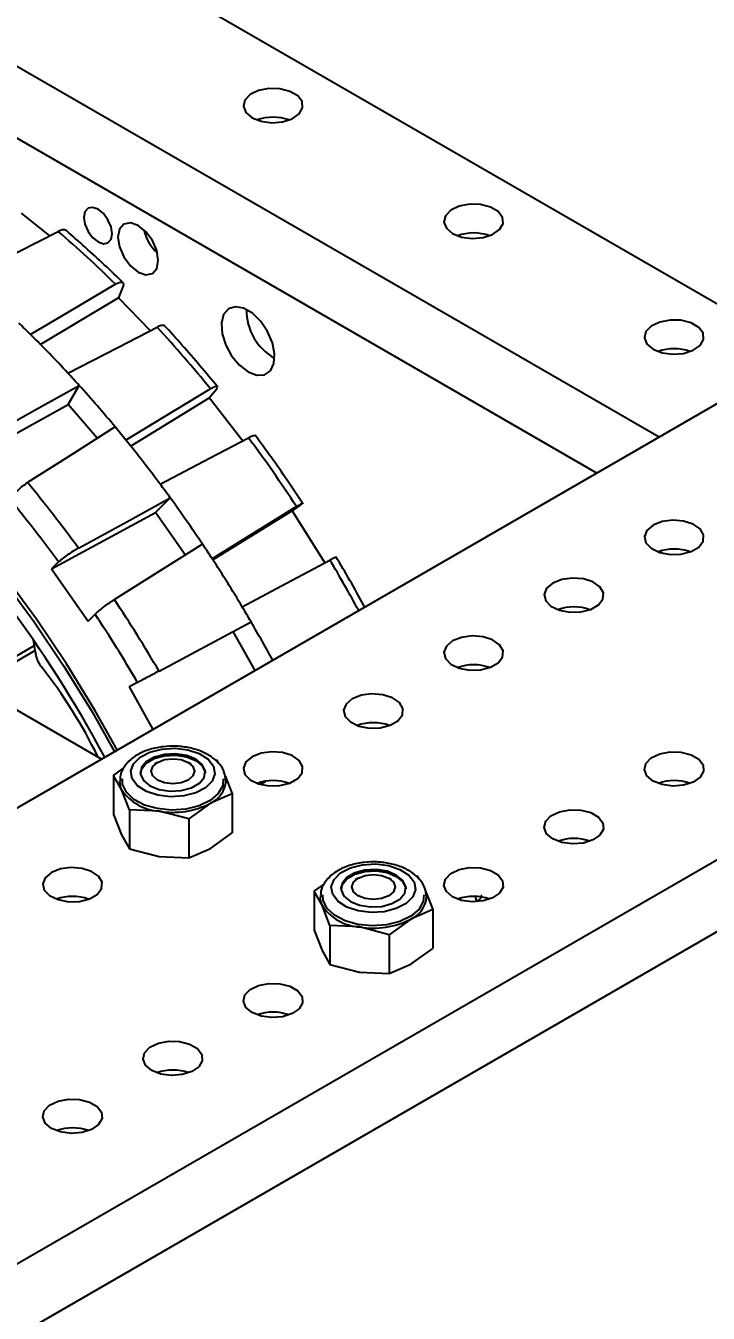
# Model space of a CAD drawing. Header units: inches. Extents: x 0 to 11, y 0 to 8.4.
# Drawn here: x 8.9217 to 9.1223, y 5.3922 to 5.7705 of the extents above; entities that cross this region are included whole.
import ezdxf

# ---------------------------------------------------------------- set-up
doc = ezdxf.new("R2010")
doc.units = ezdxf.units.IN
doc.header["$MEASUREMENT"] = 0
doc.header["$PDSIZE"] = -1
doc.layers.add('OBJ', color=50, linetype='Continuous')
doc.dimstyles.get("Standard").update_dxf_attribs({"dimtxt": 0.18, "dimasz": 0.18, "dimexe": 0.18, "dimexo": 0.0625, "dimgap": 0.09, "dimtad": 0, "dimtih": 1, "dimtoh": 1, "dimdec": 4, "dimzin": 0, "dimdsep": 46, "dimtxsty": 'Standard', "dimcen": 0.09, "dimadec": 0, "dimazin": 0, "dimtfac": 1, "dimtdec": 4, "dimtofl": 0, "dimtmove": 0, "dimatfit": 3, "dimfxl": 1, "dimtolj": 1, "dimtzin": 0, "dimarcsym": 0})

# ---------------------------------------------------------------- blocks, each defined once
blk = doc.blocks.new('*D8')
at = {"layer": 'Defpoints', "color": 0, "transparency": 16777216}
for p in [(5.711596441947764, 7.075144194756552), (5.711596441947764, 4.366810861423873), (9.602395316461589, 4.366810861423874)]:
    blk.add_point(p, dxfattribs=at)
at = {"layer": 'OBJ', "color": 0, "lineweight": -2, "transparency": 16777216}
for p, q in [((5.761596441947764, 7.075144194756552), (9.727395316461589, 7.075144194756553)), ((9.602395316461589, 6.945144194756553), (9.602395316461589, 5.843477528090212)), ((9.602395316461589, 4.496810861423874), (9.602395316461589, 5.598477528090213)), ((5.761596441947764, 4.366810861423873), (9.727395316461589, 4.366810861423874))]:
    blk.add_line(p, q, dxfattribs=at)
at = {"layer": 'OBJ', "color": 0, "transparency": 16777216}
for points in [[(9.580728649794922, 6.945144194756553), (9.624061983128255, 6.945144194756553), (9.602395316461589, 7.075144194756553)], [(9.580728649794922, 4.496810861423874), (9.624061983128255, 4.496810861423874), (9.602395316461589, 4.366810861423874)]]:
    blk.add_solid(points, dxfattribs=at)
at = {"layer": 'OBJ', "color": 0, "transparency": 16777216, "insert": (9.602395316461589, 5.720977528090209), "char_height": 0.125, "attachment_point": 5}
blk.add_mtext('\\A1;32.500000', dxfattribs=at)

msp = doc.modelspace()

# ---------------------------------------------------------------- linework, layer by layer
at = {"color": 7, "linetype": 'Continuous', "lineweight": 25}
for p, q in [((9.150253326920348, 5.674067209361233), (7.504168863112857, 6.624331543372215)), ((9.107826920049154, 5.649574966006552), (7.46174245624167, 6.59983930001753)), ((9.089558510303315, 5.639028837540935), (7.443474046495835, 6.58929317155191)), ((8.944013849074407, 5.555007693053834), (8.250461240868988, 5.955387091455765)), ((8.92041529302317, 5.715407935253169), (8.928656269723195, 5.708704429946049)), ((8.94892319909904, 5.690562788817495), (8.926042317538334, 5.676827758965937)), ((8.950180879674791, 5.693512843358795), (8.94892319909904, 5.690562788817495)), ((8.94892319909904, 5.690562788817495), (8.958287664008045, 5.680884593945541)), ((9.158209571217245, 5.678660251428183), (7.567219313547505, 4.76020112562764)), ((8.93416642799371, 5.659150747452491), (8.93741568732725, 5.664781685074735)), ((8.977528042249492, 5.663440692440337), (8.975736673260194, 5.661106771113448)), ((8.97798846969063, 5.664219457531043), (8.977528042249492, 5.663440692440337)), ((8.975736673260194, 5.661106771113448), (8.952561428339973, 5.646967223004753)), ((8.975736673260194, 5.661106771113448), (8.985516787631806, 5.648524411160309)), ((8.903668600984096, 5.642341180108116), (8.93416642799371, 5.659150747452491)), ((8.942719661889567, 5.649276200132176), (8.93416642799371, 5.659150747452491)), ((8.959867172697308, 5.627478054545985), (8.964195892164618, 5.63172023990603)), ((9.002311629225101, 5.629581761427483), (9.000041001662517, 5.627934888333505)), ((8.929325133116517, 5.610907615663357), (8.959867172697308, 5.627478054545985)), ((8.968594952160998, 5.614966216903409), (8.959867172697308, 5.627478054545985)), ((9.000041001662517, 5.627934888333505), (8.976726310446132, 5.613504510255831)), ((9.000041001662517, 5.627934888333505), (9.009591930349673, 5.612643788126082)), ((9.274292934462038, 5.611646752249402), (7.683302676792295, 4.693187626448859)), ((8.931363889475923, 5.61290561586778), (8.929325133116517, 5.610907615663357)), ((8.929325133116517, 5.610907615663357), (8.940031071281073, 5.595559959288257)), ((9.283426397052363, 5.595827131040355), (7.692436139382623, 4.677368005239813)), ((8.940031071281073, 5.595559959288257), (8.942069827640479, 5.597557959492679)), ((8.960872689940297, 5.580852135490619), (8.987922400297974, 5.595319029805304)), ((8.98908456916206, 5.581026465935283), (8.98268759146762, 5.592519314706251)), ((8.91652306774045, 5.583842222276541), (8.924107505187123, 5.588309989965685)), ((8.92453447886273, 5.586410079852829), (8.92397826585838, 5.589917905874498)), ((8.924432305689363, 5.586864721102237), (8.915932137882725, 5.581870515323253)), ((8.954577505093216, 5.577533084890791), (8.952092287174247, 5.576249872605915)), ((8.952092287174247, 5.576249872605915), (8.95907600179145, 5.56370288873494)), ((8.960431073010199, 5.554037784799824), (8.95956914659024, 5.553540043527521)), ((8.970298288795604, 5.553540043527521), (8.969436362375646, 5.554037784799824)), ((8.977691476769918, 5.554843071928295), (8.978248100008996, 5.55386326134001)), ((8.947506294698384, 5.550173913978563), (8.950449119025368, 5.552297372493477)), ((8.947506294698384, 5.550173913978563), (8.947506294698384, 5.538724601028602)), ((8.949841126657155, 5.546063965067944), (8.947506294698384, 5.550173913978563)), ((8.980270572565345, 5.55011057802716), (8.982361140687459, 5.544782434780232)), ((8.952175958615927, 5.540113276830501), (8.949841126657155, 5.546063965067944)), ((8.990660773975009, 5.547630722622862), (8.992208506860885, 5.54844472886411)), ((8.982361140687459, 5.544782434780232), (8.975982261148962, 5.542020355669195)), ((8.982361140687459, 5.544782434780232), (8.982361140687459, 5.533333121830269)), ((8.947506294698384, 5.538724601028602), (8.949841126657155, 5.532773912791159)), ((8.952175958615927, 5.540113276830501), (8.952175958615927, 5.528663963880539)), ((8.960889670113195, 5.539685776694329), (8.952175958615927, 5.540113276830501)), ((8.969603381610463, 5.537417537231334), (8.960889670113195, 5.539685776694329)), ((8.975982261148962, 5.542020355669195), (8.969603381610463, 5.537417537231334)), ((8.969603381610463, 5.537417537231334), (8.969603381610463, 5.525968224281372)), ((8.949841126657155, 5.532773912791159), (8.952175958615927, 5.528663963880539)), ((8.975982261148962, 5.528730303392408), (8.982361140687459, 5.533333121830269)), ((8.952175958615927, 5.528663963880539), (8.960889670113195, 5.526395724417544)), ((8.969603381610463, 5.525968224281372), (8.975982261148962, 5.528730303392408)), ((8.960889670113195, 5.526395724417544), (8.969603381610463, 5.525968224281372)), ((9.019356638109077, 5.520020780140545), (9.018494711689119, 5.519523038868242)), ((9.029223853894482, 5.519523038868241), (9.028361927474524, 5.520020780140545)), ((9.036617041868796, 5.520826067269016), (9.037173665107874, 5.519846256680729)), ((9.006431859797262, 5.516156909319284), (9.009374684124246, 5.518280367834197)), ((9.006431859797262, 5.516156909319284), (9.006431859797262, 5.504707596369323)), ((9.008766691756033, 5.512046960408665), (9.006431859797262, 5.516156909319284)), ((9.038951873827568, 5.516716118358395), (9.041286705786337, 5.510765430120951)), ((9.011101523714805, 5.50609627217122), (9.008766691756033, 5.512046960408665)), ((9.054246844856323, 5.51311431849042), (9.053826260420399, 5.514637230551009)), ((9.041286705786337, 5.510765430120951), (9.03490782624784, 5.508003351009915)), ((9.041286705786337, 5.510765430120951), (9.041286705786337, 5.499316117170991)), ((9.006431859797262, 5.504707596369323), (9.008766691756033, 5.498756908131878)), ((9.011101523714805, 5.50609627217122), (9.011101523714805, 5.494646959221259)), ((9.019815235212073, 5.50566877203505), (9.011101523714805, 5.50609627217122)), ((9.028528946709342, 5.503400532572054), (9.019815235212073, 5.50566877203505)), ((9.03490782624784, 5.508003351009915), (9.028528946709342, 5.503400532572054)), ((9.028528946709342, 5.503400532572054), (9.028528946709342, 5.491951219622093)), ((9.008766691756033, 5.498756908131878), (9.011101523714805, 5.494646959221259)), ((9.03490782624784, 5.49471329873313), (9.041286705786337, 5.499316117170991)), ((9.011101523714805, 5.494646959221259), (9.019815235212073, 5.492378719758263)), ((9.028528946709342, 5.491951219622093), (9.03490782624784, 5.49471329873313)), ((9.019815235212073, 5.492378719758263), (9.028528946709342, 5.491951219622093))]:
    msp.add_line(p, q, dxfattribs=at)
at = {"color": 7, "linetype": 'Continuous', "lineweight": 25, "flags": 128}
for points in [[(8.988209315906936, 5.743461152428242), (8.990862191449688, 5.742412069397985), (8.993992394979166, 5.741987060266399), (8.997177175163658, 5.742243524871764), (8.999986409791772, 5.743146826248005), (9.002040696160474, 5.744574968538894), (9.003062591512476, 5.746335073214438), (9.002914083217973, 5.748189428385128), (9.001615228145054, 5.749887593109825), (8.999341443868516, 5.751200220832604), (8.996399817554382, 5.751950033905981), (8.99318763213649, 5.75203576591954), (8.990138711054858, 5.751445838289792), (8.987664827996218, 5.750259924012036), (8.986100094575896, 5.74863818738086), (8.985655836712796, 5.74679965291466), (8.986392053893047, 5.744992624880766), (8.988209315906936, 5.743461152428242)], [(8.942951784251498, 5.706970793340093), (8.944537319701146, 5.706419675405148), (8.9458814717515, 5.70668084457433), (8.94677960543766, 5.707714540209132), (8.947094988047514, 5.709363391519631), (8.94677960543766, 5.711376375840678), (8.9458814717515, 5.713447034557142), (8.944537319701146, 5.715260128650009), (8.942951784251498, 5.71653963097938), (8.941366248801852, 5.717090748914324), (8.940022096751498, 5.716829579745143), (8.939123963065338, 5.715795884110341), (8.938808580455484, 5.714147032799842), (8.939123963065338, 5.712134048478795), (8.940022096751498, 5.710063389762331), (8.941366248801852, 5.708250295669464), (8.942951784251498, 5.706970793340093)], [(9.047134881005814, 5.709444147768962), (9.049787756548566, 5.708395064738705), (9.052917960078046, 5.707970055607119), (9.056102740262538, 5.708226520212485), (9.05891197489065, 5.709129821588726), (9.060966261259352, 5.710557963879615), (9.061988156611354, 5.71231806855516), (9.061839648316852, 5.71417242372585), (9.060540793243932, 5.715870588450547), (9.058267008967395, 5.717183216173325), (9.05532538265326, 5.717933029246701), (9.052113197235368, 5.71801876126026), (9.049064276153736, 5.717428833630512), (9.046590393095096, 5.716242919352756), (9.045025659674776, 5.714621182721581), (9.044581401811676, 5.71278264825538), (9.045317618991927, 5.710975620221486), (9.047134881005814, 5.709444147768962)], [(8.954736897271275, 5.698113281928337), (8.957003155940637, 5.697325550693323), (8.958924397271275, 5.697698848492472), (8.960208129686695, 5.699176344119816), (8.960658916563712, 5.701533102259623), (8.960208129686695, 5.704410327849172), (8.958924397271275, 5.707369989374572), (8.957003155940637, 5.709961505197978), (8.954736897271275, 5.711790340527425), (8.952470638601913, 5.712578071762437), (8.950549397271276, 5.712204773963289), (8.949265664855854, 5.710727278335945), (8.948814877978837, 5.708370520196138), (8.949265664855854, 5.705493294606589), (8.950549397271276, 5.702533633081188), (8.952470638601913, 5.699942117257784), (8.954736897271275, 5.698113281928337)], [(8.904865162586026, 5.696557610014022), (8.919641941916938, 5.704102340489432), (8.93125211925817, 5.710029690357324)], [(8.948619826600769, 5.557666667281946), (8.942038989726855, 5.569400096233088), (8.933733458217425, 5.582943759069521), (8.924897039628801, 5.596070464378949), (8.91557688007744, 5.608710175508977), (8.905822706647122, 5.620795454131865), (8.895686562073466, 5.632261820057187), (8.885222527073411, 5.643048095261546), (8.874486431801182, 5.653096730299799), (8.863535557970277, 5.662354111356244), (8.85242833323073, 5.670770846297526), (8.84122401943232, 5.678302028201042), (8.829982396436963, 5.684907474952796), (8.818763443167288, 5.690551943636373), (8.807627017593125, 5.695205318569134), (8.796632537363342, 5.698842771982426), (8.785838662786977, 5.70144489648846), (8.775302983855113, 5.70299780862713), (8.765081712973354, 5.70349322294027), (8.755229385044322, 5.702928496178169), (8.74579856650035, 5.701306641402443), (8.736839574838832, 5.698636311910056), (8.728400210156599, 5.694931755064228)], [(8.729236296252086, 5.69342963773415), (8.737608988318165, 5.697104927863121), (8.746497202209707, 5.699754161235129), (8.755853515459913, 5.701363203043883), (8.76562800808937, 5.701923468355144), (8.775768528950742, 5.701431967911067), (8.786220973977706, 5.699891324079177), (8.796929574853552, 5.697309756860915), (8.807837196559287, 5.693701040034362), (8.818885642213676, 5.689084427665184), (8.830015963578793, 5.68348455137785), (8.841168775574367, 5.676931288935271), (8.85228457312288, 5.669459604827996), (8.863304048634907, 5.661109363723534), (8.874168408440761, 5.651925117771098), (8.884819686480169, 5.64195586889662), (8.895201053576267, 5.631254807356268), (8.905257120643862, 5.619879027943419), (8.914934234214162, 5.607889225363234), (8.924180762699242, 5.59534937040014), (8.932947371868915, 5.582326368606018), (8.941187288070184, 5.568889703330143), (8.94775879166036, 5.557169602391171)], [(8.948067791363034, 5.694549066498388), (8.934103759315832, 5.686256999998516), (8.923131766383936, 5.679741248419132)], [(8.987030804604958, 5.668753307893375), (8.989575506866412, 5.667774636184346), (8.991844451152716, 5.667882726015499), (8.993591762144147, 5.669065864176441), (8.994628091582461, 5.671195839289155), (8.994841137092711, 5.674041835500209), (8.994207811888117, 5.677295444959953), (8.992796746581648, 5.680604088598473), (8.9907608519942, 5.683609223538638), (8.988320748894479, 5.685985196780209), (8.985740860315438, 5.687474534755439), (8.983300757215716, 5.687915844585252), (8.981264862628265, 5.687261303501958), (8.979853797321798, 5.685581841188185), (8.979220472117204, 5.683059453445174), (8.979433517627452, 5.679967480123758), (8.980469847065768, 5.676640984510221), (8.982217158057198, 5.673440444020186), (8.984486102343503, 5.670712686877255), (8.987030804604958, 5.668753307893375)], [(9.106060446104692, 5.675427143109683), (9.108713321647446, 5.674378060079427), (9.111843525176925, 5.673953050947841), (9.115028305361417, 5.674209515553206), (9.11783753998953, 5.675112816929447), (9.11989182635823, 5.676540959220335), (9.120913721710233, 5.67830106389588), (9.12076521341573, 5.680155419066569), (9.11946635834281, 5.681853583791267), (9.117192574066273, 5.683166211514045), (9.114250947752138, 5.683916024587423), (9.111038762334246, 5.684001756600981), (9.107989841252614, 5.683411828971233), (9.105515958193974, 5.682225914693477), (9.103951224773652, 5.680604178062302), (9.103506966910553, 5.678765643596102), (9.104243184090803, 5.676958615562206), (9.106060446104692, 5.675427143109683)], [(8.934092496045887, 5.668413310449641), (8.948763509623607, 5.675975626784622), (8.960290480020577, 5.681916891159342)], [(8.910484882064125, 5.649805607601246), (8.925566277876928, 5.658192477387455), (8.93741568732725, 5.664781685074735)], [(8.975982544516242, 5.663800698465151), (8.962070100253442, 5.655363579432062), (8.951138542325014, 5.648733971306472)], [(8.94795729964303, 5.652611592345837), (8.933555868438026, 5.643440583626306), (8.92224019847631, 5.636234316369099)], [(8.961180809259728, 5.635814345572353), (8.975741126864902, 5.643418962764282), (8.987181023627118, 5.64939357706075)], [(8.93718894594508, 5.617002381613143), (8.95231303311657, 5.625244581292189), (8.964195892164618, 5.63172023990603)], [(9.001272685074452, 5.629192266879081), (8.987393710836274, 5.620611961194701), (8.97648836252953, 5.6138699756425)], [(9.106060446104737, 5.623722788903446), (9.10424318409085, 5.622191316450922), (9.103506966910597, 5.620384288417029), (9.103951224773699, 5.618545753950827), (9.10551595819402, 5.616924017319652), (9.10798984125266, 5.615738103041896), (9.111038762334289, 5.615148175412148), (9.114250947752184, 5.615233907425707), (9.117192574066317, 5.615983720499083), (9.119466358342853, 5.617296348221862), (9.120765213415774, 5.61899451294656), (9.120913721710277, 5.620848868117249), (9.119891826358275, 5.622608972792793), (9.117837539989573, 5.624037115083683), (9.115028305361461, 5.624940416459923), (9.111843525176969, 5.625196881065288), (9.10871332164749, 5.624771871933704), (9.106060446104737, 5.623722788903446)], [(8.97366238600321, 5.618149407319613), (8.959149049602306, 5.609032620642764), (8.947745360566786, 5.601869076929635)], [(9.108631952595639, 5.615551162255419), (9.108611982191958, 5.61557521422008), (9.108149834106676, 5.61610846353987)], [(8.985307037537893, 5.599751218434079), (8.999755092392276, 5.607421566190204), (9.011106694517581, 5.613447952502845)], [(9.076597663555297, 5.606714286573808), (9.074780401541409, 5.605182814121283), (9.07404418436116, 5.603375786087388), (9.07448844222426, 5.601537251621187), (9.07605317564458, 5.599915514990013), (9.07852705870322, 5.598729600712257), (9.081575979784851, 5.598139673082508), (9.084788165202744, 5.598225405096067), (9.087729791516878, 5.598975218169445), (9.090003575793416, 5.600287845892223), (9.091302430866337, 5.60198601061692), (9.091450939160838, 5.60384036578761), (9.090429043808836, 5.605600470463155), (9.088374757440135, 5.607028612754044), (9.085565522812022, 5.607931914130284), (9.08238074262753, 5.608188378735648), (9.07925053909805, 5.607763369604064), (9.076597663555297, 5.606714286573808)], [(9.047134881005858, 5.589705784244167), (9.04531761899197, 5.588174311791643), (9.044581401811719, 5.586367283757749), (9.045025659674819, 5.584528749291548), (9.04659039309514, 5.582907012660373), (9.04906427615378, 5.581721098382617), (9.05211319723541, 5.581131170752869), (9.055325382653304, 5.581216902766427), (9.058267008967437, 5.581966715839805), (9.060540793243975, 5.583279343562584), (9.061839648316896, 5.58497750828728), (9.061988156611399, 5.586831863457969), (9.060966261259395, 5.588591968133514), (9.058911974890695, 5.590020110424404), (9.056102740262583, 5.590923411800644), (9.05291796007809, 5.591179876406009), (9.04978775654861, 5.590754867274424), (9.047134881005858, 5.589705784244167)], [(9.017672098456417, 5.572697281914527), (9.01585483644253, 5.571165809462004), (9.01511861926228, 5.569358781428109), (9.01556287712538, 5.567520246961908), (9.0171276105457, 5.565898510330734), (9.019601493604341, 5.564712596052977), (9.022650414685971, 5.564122668423229), (9.025862600103865, 5.564208400436788), (9.028804226417998, 5.564958213510166), (9.031078010694536, 5.566270841232943), (9.032376865767455, 5.56796900595764), (9.032525374061958, 5.569823361128329), (9.031503478709956, 5.571583465803874), (9.029449192341254, 5.573011608094764), (9.026639957713142, 5.573914909471005), (9.02345517752865, 5.574171374076369), (9.020324973999172, 5.573746364944784), (9.017672098456417, 5.572697281914527)], [(8.961732180025637, 5.557954161982381), (8.965581102568322, 5.558187696833747), (8.969366654568807, 5.557723185787716), (8.972718279821793, 5.556606098421914), (8.975307897895371, 5.554945783030908), (8.97688201892957, 5.552904762853268), (8.977286556990016, 5.550682827164608), (8.976481913072769, 5.548497474511267), (8.974546851330736, 5.546562622437204), (8.971670789089591, 5.545067667744332), (8.968135255360204, 5.544158947013954), (8.96428633281752, 5.543925412162587), (8.960500780817036, 5.544389923208618), (8.95714915556405, 5.545507010574421), (8.954559537490471, 5.547167325965426), (8.952985416456272, 5.549208346143065), (8.952580878395828, 5.551430281831727), (8.953385522313074, 5.553615634485067), (8.955320584055109, 5.555550486559131), (8.958196646296251, 5.557045441252003), (8.961732180025637, 5.557954161982381)], [(8.955400021725145, 5.550852419256688), (8.955718542343623, 5.552073722214094), (8.957118801143006, 5.553807239098248), (8.95946165421419, 5.555159739387465), (8.962464518899965, 5.555968091586087)], [(8.967402916485877, 5.545736747004304), (8.970405781171653, 5.546545099202926), (8.972748634242839, 5.547897599492143), (8.97414889304222, 5.549631116376298), (8.974437665692971, 5.551536562135175), (8.973580121951583, 5.553384111888873), (8.971679694249262, 5.554950923870161), (8.968965602214238, 5.556048017430416), (8.965765205401665, 5.556543066894895), (8.962464518899965, 5.55637636199203), (8.95946165421419, 5.555568009793408), (8.957118801143004, 5.554215509504191), (8.955718542343623, 5.552481992620036), (8.955429769692872, 5.550576546861159), (8.95628731343426, 5.548728997107462), (8.95818774113658, 5.547162185126174), (8.960901833171603, 5.546065091565918), (8.964102229984178, 5.545570042101438), (8.967402916485877, 5.545736747004304)], [(8.960431804519368, 5.554038207159707), (8.962497299840198, 5.554834933390376), (8.964933717692922, 5.555114706437349), (8.967370135545647, 5.554834933390376), (8.969435630866476, 5.554038207159707), (8.970815750716577, 5.552845822091623), (8.971300384359589, 5.551439308003738), (8.970815750716577, 5.550032793915855), (8.969435630866476, 5.54884040884777), (8.967370135545647, 5.548043682617101), (8.964933717692922, 5.547763909570127), (8.962497299840198, 5.548043682617101), (8.960431804519368, 5.54884040884777), (8.959051684669266, 5.550032793915856), (8.958567051026256, 5.551439308003738), (8.959051684669266, 5.552845822091623), (8.960431804519368, 5.554038207159707)], [(8.962464518899965, 5.555968091586087), (8.965765205401665, 5.556134796488953), (8.96896560221424, 5.555639747024474), (8.971679694249262, 5.554542653464217), (8.973580121951583, 5.55297584148293), (8.974437665692971, 5.551128291729232), (8.974467413660772, 5.550852419255533)], [(8.988209315906978, 5.555688779584888), (8.986392053893091, 5.554157307132364), (8.98565583671284, 5.552350279098469), (8.98610009457594, 5.550511744632269), (8.98766482799626, 5.548890008001093), (8.9901387110549, 5.547704093723338), (8.993187632136532, 5.547114166093589), (8.996399817554424, 5.547199898107148), (8.999341443868559, 5.547949711180525), (9.001615228145097, 5.549262338903303), (9.002914083218018, 5.550960503628001), (9.003062591512519, 5.552814858798691), (9.002040696160517, 5.554574963474235), (8.999986409791816, 5.556003105765124), (8.997177175163703, 5.556906407141365), (8.99399239497921, 5.55716287174673), (8.99086219144973, 5.556737862615146), (8.988209315906978, 5.555688779584888)], [(9.106060446104737, 5.548545208606439), (9.104243184090848, 5.550076681058963), (9.103506966910597, 5.551883709092857), (9.103951224773699, 5.553722243559059), (9.105515958194019, 5.555343980190233), (9.107989841252659, 5.556529894467989), (9.111038762334289, 5.557119822097737), (9.114250947752183, 5.557034090084178), (9.117192574066317, 5.556284277010801), (9.119466358342853, 5.554971649288023), (9.120765213415774, 5.553273484563325), (9.120913721710277, 5.551419129392636), (9.119891826358273, 5.549659024717092), (9.117837539989573, 5.548230882426203), (9.11502830536146, 5.547327581049961), (9.111843525176969, 5.547071116444596), (9.108713321647489, 5.547496125576182), (9.106060446104737, 5.548545208606439)], [(8.979764847863756, 5.549159792945485), (8.979590431623807, 5.547179868479261), (8.978302360259523, 5.544853723466534), (8.975931240980872, 5.542831296555144), (8.972669167770219, 5.541276432745613), (8.968780414398797, 5.540315097856661), (8.964580024537451, 5.540025173523711), (8.960408288792067, 5.540430147691973), (8.956603176382469, 5.541497211762807), (8.953472954886207, 5.54313991855127), (8.951271216232763, 5.545225185722914), (8.950176332193598, 5.547584077333052), (8.950101598143375, 5.549150944751669)], [(9.076597663555297, 5.5315367062768), (9.074780401541409, 5.533068178729322), (9.074044184361158, 5.534875206763218), (9.074488442224258, 5.536713741229419), (9.07605317564458, 5.538335477860593), (9.07852705870322, 5.539521392138349), (9.08157597978485, 5.540111319768098), (9.084788165202744, 5.540025587754538), (9.087729791516878, 5.539275774681162), (9.090003575793414, 5.537963146958383), (9.091302430866333, 5.536264982233686), (9.091450939160836, 5.534410627062996), (9.090429043808834, 5.532650522387451), (9.088374757440134, 5.531222380096563), (9.08556552281202, 5.530319078720321), (9.082380742627528, 5.530062614114957), (9.07925053909805, 5.530487623246542), (9.076597663555297, 5.5315367062768)], [(9.020657745124517, 5.523937157323101), (9.024506667667202, 5.524170692174467), (9.028292219667685, 5.523706181128437), (9.031643844920671, 5.522589093762634), (9.03423346299425, 5.520928778371629), (9.035807584028449, 5.51888775819399), (9.036212122088894, 5.516665822505328), (9.03540747817165, 5.514480469851987), (9.033472416429614, 5.512545617777923), (9.030596354188472, 5.511050663085052), (9.027060820459084, 5.510141942354673), (9.023211897916399, 5.509908407503308), (9.019426345915914, 5.510372918549338), (9.01607472066293, 5.511490005915141), (9.013485102589351, 5.513150321306147), (9.011910981555152, 5.515191341483785), (9.011506443494707, 5.517413277172446), (9.012311087411952, 5.519598629825787), (9.014246149153987, 5.521533481899851), (9.01712221139513, 5.523028436592723), (9.020657745124517, 5.523937157323101)], [(8.929283750808098, 5.521671774925609), (8.927466488794211, 5.520140302473084), (8.92673027161396, 5.51833327443919), (8.92717452947706, 5.516494739972988), (8.92873926289738, 5.514873003341815), (8.93121314595602, 5.513687089064058), (8.934262067037652, 5.513097161434311), (8.937474252455546, 5.513182893447869), (8.940415878769679, 5.513932706521246), (8.942689663046217, 5.515245334244024), (8.943988518119138, 5.516943498968721), (8.944137026413639, 5.518797854139411), (8.943115131061637, 5.520557958814956), (8.941060844692936, 5.521986101105845), (8.938251610064823, 5.522889402482086), (8.93506682988033, 5.523145867087449), (8.931936626350852, 5.522720857955865), (8.929283750808098, 5.521671774925609)], [(9.014325586827336, 5.516835414648958), (9.014644107442502, 5.518056717554814), (9.016044366241884, 5.519790234438969), (9.01838721931307, 5.521142734728185), (9.021390083998844, 5.521951086926807)], [(9.026328481584756, 5.511719742345025), (9.029331346270531, 5.512528094543646), (9.031674199341717, 5.513880594832864), (9.033074458141098, 5.515614111717017), (9.033363230791851, 5.517519557475896), (9.032505687050461, 5.519367107229592), (9.030605259348143, 5.520933919210881), (9.027891167313117, 5.522031012771137), (9.024690770500545, 5.522526062235615), (9.021390083998844, 5.52235935733275), (9.018387219313068, 5.521551005134128), (9.016044366241884, 5.52019850484491), (9.014644107442502, 5.518464987960757), (9.014355334791752, 5.516559542201879), (9.01521287853314, 5.514711992448182), (9.017113306235458, 5.513145180466894), (9.019827398270483, 5.512048086906638), (9.023027795083056, 5.51155303744216), (9.026328481584756, 5.511719742345025)], [(9.019357369618245, 5.520021202500428), (9.021422864939076, 5.520817928731097), (9.0238592827918, 5.52109770177807), (9.026295700644525, 5.520817928731097), (9.028361195965354, 5.520021202500428), (9.029741315815455, 5.518828817432342), (9.030225949458467, 5.517422303344459), (9.029741315815455, 5.516015789256575), (9.028361195965354, 5.51482340418849), (9.026295700644525, 5.514026677957822), (9.0238592827918, 5.513746904910848), (9.021422864939076, 5.514026677957822), (9.019357369618245, 5.51482340418849), (9.017977249768146, 5.516015789256575), (9.017492616125134, 5.51742230334446), (9.017977249768146, 5.518828817432342), (9.019357369618245, 5.520021202500428)], [(9.021390083998844, 5.521951086926807), (9.024690770500545, 5.522117791829673), (9.027891167313118, 5.521622742365194), (9.030605259348143, 5.520525648804938), (9.032505687050461, 5.518958836823649), (9.033363230791851, 5.517111287069953), (9.033392978756238, 5.516835414649358)], [(9.047134881005856, 5.514528203947159), (9.04531761899197, 5.516059676399683), (9.044581401811719, 5.517866704433578), (9.045025659674819, 5.519705238899778), (9.046590393095139, 5.521326975530954), (9.049064276153779, 5.522512889808709), (9.05211319723541, 5.523102817438458), (9.055325382653303, 5.523017085424899), (9.058267008967437, 5.522267272351522), (9.060540793243975, 5.520954644628744), (9.061839648316896, 5.519256479904046), (9.061988156611397, 5.517402124733357), (9.060966261259395, 5.515642020057812), (9.058911974890695, 5.514213877766923), (9.056102740262581, 5.513310576390682), (9.052917960078089, 5.513054111785317), (9.04978775654861, 5.513479120916902), (9.047134881005856, 5.514528203947159)], [(9.038690412962634, 5.515142788286205), (9.038515996722687, 5.513162863819981), (9.037227925358401, 5.510836718807255), (9.03485680607975, 5.508814291895863), (9.031594732869097, 5.507259428086334), (9.027705979497677, 5.506298093197381), (9.02350558963633, 5.506008168864432), (9.019333853890947, 5.506413143032693), (9.015528741481349, 5.507480207103528), (9.012398519985085, 5.509122913891991), (9.010196781331642, 5.511208181063634), (9.009101897292476, 5.513567072673772), (9.009027163242253, 5.515133940092388)], [(8.988209315906978, 5.48051119928788), (8.98639205389309, 5.482042671740404), (8.985655836712839, 5.483849699774298), (8.986100094575939, 5.4856882342405), (8.98766482799626, 5.487309970871674), (8.9901387110549, 5.488495885149431), (8.99318763213653, 5.489085812779178), (8.996399817554424, 5.48900008076562), (8.999341443868559, 5.488250267692242), (9.001615228145095, 5.486937639969463), (9.002914083218016, 5.485239475244767), (9.003062591512517, 5.483385120074078), (9.002040696160517, 5.481625015398533), (8.999986409791815, 5.480196873107644), (8.997177175163701, 5.479293571731403), (8.993992394979209, 5.479037107126038), (8.99086219144973, 5.479462116257623), (8.988209315906978, 5.48051119928788)], [(8.958746533357537, 5.46350269695824), (8.95692927134365, 5.465034169410764), (8.9561930541634, 5.466841197444659), (8.9566373120265, 5.46867973191086), (8.958202045446821, 5.470301468542035), (8.960675928505461, 5.47148738281979), (8.963724849587091, 5.472077310449539), (8.966937035004984, 5.47199157843598), (8.969878661319118, 5.471241765362603), (8.972152445595656, 5.469929137639824), (8.973451300668577, 5.468230972915127), (8.973599808963078, 5.466376617744437), (8.972577913611076, 5.464616513068893), (8.970523627242375, 5.463188370778004), (8.967714392614262, 5.462285069401763), (8.96452961242977, 5.462028604796399), (8.961399408900292, 5.462453613927983), (8.958746533357537, 5.46350269695824)], [(8.929283750808098, 5.446494194628601), (8.927466488794211, 5.448025667081124), (8.926730271613959, 5.449832695115019), (8.92717452947706, 5.45167122958122), (8.92873926289738, 5.453292966212396), (8.93121314595602, 5.454478880490151), (8.93426206703765, 5.455068808119899), (8.937474252455544, 5.45498307610634), (8.940415878769679, 5.454233263032964), (8.942689663046215, 5.452920635310185), (8.943988518119136, 5.451222470585487), (8.944137026413639, 5.449368115414798), (8.943115131061637, 5.447608010739254), (8.941060844692934, 5.446179868448364), (8.938251610064823, 5.445276567072124), (8.93506682988033, 5.445020102466759), (8.931936626350852, 5.445445111598343), (8.929283750808098, 5.446494194628601)]]:
    msp.add_lwpolyline(points, dxfattribs=at)
at = {"color": 7, "linetype": 'Continuous', "lineweight": 25}
for centre, radius, start, end in [((8.994396500242317, 5.729452818754055), 0.01413889598485947, 70.49262569290799, 109.5073743070852), ((8.711759823850906, 5.454735150755723), 0.3366781396134043, 45.42189282483616, 49.3123407673958), ((8.969759516288308, 5.713624184589758), 0.01368724084608162, 193.0620283771603, 226.9325950901522), ((9.053322065341195, 5.695435814094793), 0.01413889598484245, 70.49262569282246, 109.5073743071708), ((9.002836968446262, 5.686928006052572), 0.01626503594346762, 179.3863820837759, 240.6082413835414), ((8.674973335981187, 5.428974321065827), 0.3527983254412834, 45.29955283305738, 46.08025764018489), ((8.665495900827601, 5.419490268213621), 0.3662059692562252, 42.82294439212814, 45.289317560529), ((8.67485759168435, 5.418823533943125), 0.3881881610189323, 39.12973000480387, 42.66783468128959), ((9.112247630440075, 5.661418809435536), 0.01413889598482132, 70.49262569247817, 109.5073743075286), ((8.656274099401765, 5.410853752800448), 0.3788403189344538, 42.08844328196108, 42.83294694863375), ((8.647743980198651, 5.403220390519951), 0.3902870850027859, 39.71686381845299, 42.0807008676398), ((8.639758370633766, 5.396518048807587), 0.4007124690902872, 39.00724849434547, 39.7244076729432), ((8.632749718772613, 5.390891557691148), 0.4097000771565182, 36.71320827882852, 39.00176369292141), ((8.648829587567924, 5.398356997291355), 0.4213087450619016, 33.22309698401106, 36.57321045920362), ((8.639502132760047, 5.393074752387577), 0.3459472302680769, 28.00920027019998, 45.88319350453983), ((8.608124570661657, 5.37665037735222), 0.4074953362100137, 36.14477653820228, 39.57019543355965), ((8.626551430986312, 5.386220999856648), 0.4174609670726261, 36.02067267321348, 36.71851947890271), ((8.609367042656965, 5.377318972294744), 0.3989774880759072, 36.19079607648912, 39.52417589527219), ((8.62158022082417, 5.38263750149871), 0.4235890801479135, 33.77903040495396, 36.01727703826779), ((8.617644037000366, 5.379975412843815), 0.428340888161834, 33.09628985407049, 33.78226900403792), ((9.112247630440118, 5.602612009234328), 0.01410013832375617, 70.43682261750178, 109.5631773824914), ((8.615132609657932, 5.378351150231961), 0.4313317716748432, 30.88350054556348, 33.09487828282927), ((8.64106032296777, 5.39327979769957), 0.430590679748947, 28.48018812317781, 30.75156649267598), ((8.590597364254156, 5.364183745829195), 0.4290093331041323, 30.33424228205145, 33.64413654608548), ((8.61382420576134, 5.377557477164179), 0.4328620484221766, 30.20356974230972, 30.88476387733121), ((9.08278484789068, 5.585603506904739), 0.01410013832370768, 70.4368226172547, 109.5631773827521), ((8.59220666577263, 5.365112340090881), 0.4200419003043075, 30.37870939992357, 33.59966942822088), ((8.613953901370108, 5.377629937754772), 0.4327135068242566, 28.48782257680267, 30.20391703768472), ((8.813108698486959, 5.492590064777189), 0.1443234779190084, 25.89944855791831, 38.32814919785726), ((9.053322065341241, 5.568595004575065), 0.01410013832374065, 70.43682261752446, 109.5631773824824), ((9.023859282791799, 5.551586502245453), 0.01410013832371407, 70.4368226170886, 109.5631773829046), ((8.95475119350406, 5.548411154634624), 0.00544224726588355, 179.1816858544924, 205.5494866850524), ((8.961743932359957, 5.553924013000819), 0.0142638401949034, 213.438878860672, 266.5664976720183), ((8.972745686088386, 5.549154059433209), 0.007833590971927103, 294.4038867105953, 355.6161617087924), ((8.994396500242361, 5.534577999915789), 0.01410013832373686, 70.43682261731983, 109.563177382687), ((9.11224763044023, 5.534577999764075), 0.01410013847232965, 70.43682460867826, 109.5631754157515), ((8.964960239722755, 5.563322946297842), 0.02398510629143697, 260.2289030207411, 297.3571748450106), ((9.08278484789057, 5.517569497730844), 0.01410013818201792, 70.43682071757173, 109.5631792586424), ((8.935470935143483, 5.500560995256532), 0.01410013832371555, 70.43682261719711, 109.5631773828097), ((9.013676758602731, 5.514394149975296), 0.005442247265674633, 179.1816858539653, 205.5494866855321), ((9.020669497458831, 5.519907008341537), 0.01426384019489848, 213.438878860668, 266.5664976720316), ((9.03167125118726, 5.51513705477393), 0.007833590971930713, 294.4038867106136, 355.616161708788), ((9.053322065341264, 5.500560995221423), 0.0141001383581025, 70.43682307847035, 109.5631769274211), ((9.023885804821637, 5.529305941638558), 0.02398510629143232, 260.2289030207306, 297.3571748450069), ((8.994396500242386, 5.466543990565097), 0.01410013835520949, 70.43682303956751, 109.5631769660853), ((8.964933717692922, 5.44953548826727), 0.01410013832404957, 70.43682262137216, 109.5631773786963), ((8.935470935143458, 5.432526985966615), 0.01410013829566138, 70.43682224061672, 109.5631777541277)]:
    msp.add_arc(centre, radius, start, end, dxfattribs=at)
for points, knots in [([(8.933723306522836, 5.710131935000498), (8.93368937233308, 5.710188322158594), (8.933563968818508, 5.710396700429963), (8.933120960596366, 5.710477135810457), (8.932379545890598, 5.710504142556837), (8.931693838083369, 5.710215577813017), (8.93125211925817, 5.710029690357324)], [0, 0, 0, 0, 0.09227472202450634, 0.3410004638569073, 0.5754860921184017, 1, 1, 1, 1]), ([(8.95046802833885, 5.694787362877894), (8.948576609518154, 5.696629571590385), (8.94300979825382, 5.702051547992292), (8.937307915769365, 5.707060795219225), (8.933543344850255, 5.71036806549155)], [0, 0, 0, 0, 0.3397670103916965, 1, 1, 1, 1]), ([(8.948067791363034, 5.694549066498388), (8.948460856025402, 5.694755818764464), (8.949082839507893, 5.69508298247766), (8.949733894323494, 5.695196345128646), (8.950243137961028, 5.69510976541192), (8.950546483171088, 5.694636420671767), (8.950302740397197, 5.693887347280189), (8.950180879674791, 5.693512843358795)], [0, 0, 0, 0, 0.2258044908052335, 0.3573118547641615, 0.5009271414486365, 0.7504854067850352, 1, 1, 1, 1]), ([(8.96256859532811, 5.682152349187612), (8.962539538827894, 5.682221713813825), (8.9624595992681, 5.682412548141551), (8.962055126415184, 5.682454861137474), (8.961389823921259, 5.682408474688387), (8.960721196204108, 5.682109490564665), (8.960290480020577, 5.681916891159341)], [0, 0, 0, 0, 0.1353010919608088, 0.3722371810229239, 0.5956081409479194, 1, 1, 1, 1]), ([(8.97817641957931, 5.664244169651374), (8.976429725936766, 5.666368678829888), (8.971289157426947, 5.672621169086848), (8.965944152487495, 5.678535311164718), (8.9624153058444, 5.682439910066816)], [0, 0, 0, 0, 0.3397860838165052, 0.9999999999999999, 0.9999999999999999, 0.9999999999999999, 0.9999999999999999]), ([(8.975982544516242, 5.663800698465151), (8.976369538646946, 5.664020809210068), (8.97698191615161, 5.664369111310871), (8.977547658647769, 5.664554212519893), (8.97788327758848, 5.664614859978268), (8.977898336311474, 5.664488685652908), (8.977904041107285, 5.6644408861972)], [0, 0, 0, 0, 0.3836848132789868, 0.6071408579407009, 0.8511705681280332, 1, 1, 1, 1]), ([(8.989230968943469, 5.649863793805432), (8.989221360259084, 5.649920719173799), (8.989197774702669, 5.650060448655293), (8.988845931257236, 5.650038032448357), (8.988253670697976, 5.649908029090668), (8.987601280159542, 5.649595136205473), (8.987181023627118, 5.64939357706075)], [0, 0, 0, 0, 0.1585138472845788, 0.3890894047072063, 0.6064639916215556, 1, 1, 1, 1]), ([(9.003244390970842, 5.629914792797444), (9.001693425400601, 5.63225834300192), (8.997129121910573, 5.639155126903894), (8.992296378441896, 5.645797802939494), (8.989105817344768, 5.650183275472306)], [0, 0, 0, 0, 0.3398033399023757, 1, 1, 1, 1]), ([(8.917120770685969, 5.631229741809569), (8.917383451995958, 5.63162746653271), (8.917908671873207, 5.632422699852794), (8.91924084081934, 5.63384506078267), (8.920767791228338, 5.635218408846167), (8.921748809235496, 5.635895275640307), (8.92224019847631, 5.636234316369099)], [0, 0, 0, 0, 0.2499136709340878, 0.4996915371566728, 0.7493968572079385, 1, 1, 1, 1]), ([(9.001272685074452, 5.629192266879081), (9.001650907019473, 5.629423437304116), (9.002249403463129, 5.62978924018542), (9.002770054387046, 5.63008057525041), (9.003096193156427, 5.630238755412565), (9.003094897267701, 5.630166076306048), (9.002572703340846, 5.629776521690816), (9.002311629225101, 5.629581761427481)], [0, 0, 0, 0, 0.2258044907400694, 0.3573118547153429, 0.5009271414489546, 0.7504854067852066, 1, 1, 1, 1]), ([(8.93718894594508, 5.617002381613143), (8.936667734473904, 5.616704609121683), (8.935625593545476, 5.616109225255688), (8.933920302165898, 5.614968426482975), (8.932371405017886, 5.613820784157213), (8.931700129720898, 5.613211036873228), (8.931363889475923, 5.61290561586778)], [0, 0, 0, 0, 0.2499123639395122, 0.4996895068213486, 0.7493956301627265, 1, 1, 1, 1]), ([(9.012929060634855, 5.614222348515046), (9.012942593826661, 5.614250322510532), (9.01297464485044, 5.61431657407981), (9.012679680895308, 5.614212559009331), (9.012154681477524, 5.613989859699227), (9.011517289367356, 5.613660268411721), (9.011106694517581, 5.613447952502845)], [0, 0, 0, 0, 0.16684148299435, 0.3951351917062937, 0.610358567147991, 1, 1, 1, 1]), ([(9.021314226710622, 5.599632251202793), (9.02119958792962, 5.599848215205686), (9.01851967266791, 5.604896814137791), (9.01561566710865, 5.6098333718557), (9.012835886244881, 5.614558758359652)], [0, 0, 0, 0, 0.04277701710867735, 1, 1, 1, 1]), ([(8.942069827640479, 5.597557959492679), (8.942402757482022, 5.597865634622432), (8.943068436248867, 5.598480817689271), (8.944580854881853, 5.599676321416254), (8.94623834857308, 5.600888958442812), (8.947242422619079, 5.601541980143192), (8.947745360566786, 5.601869076929635)], [0, 0, 0, 0, 0.2499136709340911, 0.4996915371566387, 0.7493968572079532, 1, 1, 1, 1]), ([(8.92453447886273, 5.586410079852829), (8.92458008099677, 5.586052004138459), (8.924671417970252, 5.585334810684339), (8.925061121494242, 5.584199399177595), (8.925605313379789, 5.58308502970328), (8.926085501306675, 5.582425317933954), (8.926326394215609, 5.582094364408733)], [0, 0, 0, 0, 0.2494829713489528, 0.4996919555995515, 0.7490135560871105, 1, 1, 1, 1]), ([(8.960872689940297, 5.580852135490619), (8.960343791814399, 5.580569978181221), (8.959286281735578, 5.58000581623038), (8.957472610739897, 5.579046772595426), (8.955769570086307, 5.578151666715992), (8.954975335408092, 5.577739525482305), (8.954577505093216, 5.577533084890791)], [0, 0, 0, 0, 0.249912363939531, 0.4996895068213436, 0.7493956301627442, 1, 1, 1, 1]), ([(8.961234570091424, 5.55851310126968), (8.960542826089936, 5.558386452942967), (8.958542429151146, 5.558020209181527), (8.955479441981945, 5.556904071461404), (8.95254647896067, 5.555058831087647), (8.950536305914376, 5.552771708916472), (8.94941676246121, 5.550535601357037), (8.949441485673296, 5.549080080517172), (8.949450896404775, 5.548526045882037)], [0, 0, 0, 0, 0.1100337254692761, 0.3181973781024748, 0.531355790493026, 0.7178303478537523, 0.8925939388901639, 1, 1, 1, 1]), ([(8.980511052557342, 5.548619290891081), (8.980418536290923, 5.549460280493325), (8.980226498448458, 5.551205939229924), (8.978754214052179, 5.553565500456303), (8.976558468858533, 5.555616936323734), (8.973587173865392, 5.557257584433152), (8.969981679505683, 5.558381704565873), (8.966065334388846, 5.558870839745286), (8.963100744069873, 5.558777536940563), (8.961547374635797, 5.558557425475516), (8.961234570091424, 5.55851310126968)], [0, 0, 0, 0, 0.1191444373248683, 0.2473104630291945, 0.38078811267157, 0.5241075497871714, 0.6733408333186888, 0.8227050217464189, 0.9642978201607668, 1, 1, 1, 1]), ([(9.020160135190304, 5.5244960966104), (9.019468391188814, 5.524369448283688), (9.017467994250024, 5.524003204522248), (9.014405007080825, 5.522887066802125), (9.011472044059548, 5.521041826428368), (9.009461871013254, 5.518754704257193), (9.008342327560088, 5.516518596697757), (9.008367050772174, 5.515063075857893), (9.008376461503655, 5.514509041222757)], [0, 0, 0, 0, 0.1100337254692758, 0.3181973781024744, 0.5313557904930256, 0.7178303478537519, 0.8925939388901635, 0.9999999999999999, 0.9999999999999999, 0.9999999999999999, 0.9999999999999999]), ([(9.03943661765622, 5.514602286231801), (9.039344101389801, 5.515443275834045), (9.039152063547338, 5.517188934570645), (9.037679779151057, 5.519548495797022), (9.035484033957413, 5.521599931664454), (9.03251273896427, 5.523240579773873), (9.02890724460456, 5.524364699906593), (9.024990899487726, 5.524853835086008), (9.022026309168751, 5.524760532281283), (9.020472939734677, 5.524540420816236), (9.020160135190304, 5.5244960966104)], [0, 0, 0, 0, 0.1191444373248683, 0.2473104630291945, 0.3807881126715701, 0.5241075497871712, 0.6733408333186885, 0.822705021746419, 0.9642978201607669, 1, 1, 1, 1]), ([(9.054246844856323, 5.51311431849042), (9.054616404615563, 5.513385096500182), (9.05520119406134, 5.51381357421806), (9.055578912945272, 5.514401042570867), (9.055748236377674, 5.514801643483897), (9.055619653494364, 5.514989850107594), (9.055577470612405, 5.515051593145137)], [0, 0, 0, 0, 0.3954238989270443, 0.6257167262361238, 0.87721268375419, 1, 1, 1, 1])]:
    msp.add_open_spline(points, degree=3, knots=knots, dxfattribs=at)

# ---------------------------------------------------------------- dimensions: what is measured, and where the dimension line sits
at = {"layer": 'OBJ'}
dim = msp.add_linear_dim(base=(9.602395316461589, 4.366810861423874), p1=(5.711596441947762, 7.075144194756549), p2=(5.711596441947762, 4.366810861423871), angle=90, dimstyle='Standard', override={"dimtxt": 0.125, "dimasz": 0.13, "dimexe": 0.125, "dimexo": 0.05, "dimgap": 0.06, "dimdec": 6, "dimlfac": 12, "dimzin": 1, "dimadec": 2, "dimtdec": 2, "dimtzin": 1}, dxfattribs=at)
dim.commit()
dim.dimension.update_dxf_attribs({"geometry": '*D8', "text_midpoint": (9.602395316461589, 5.720977528090209)})

doc.saveas('drawing.dxf')
